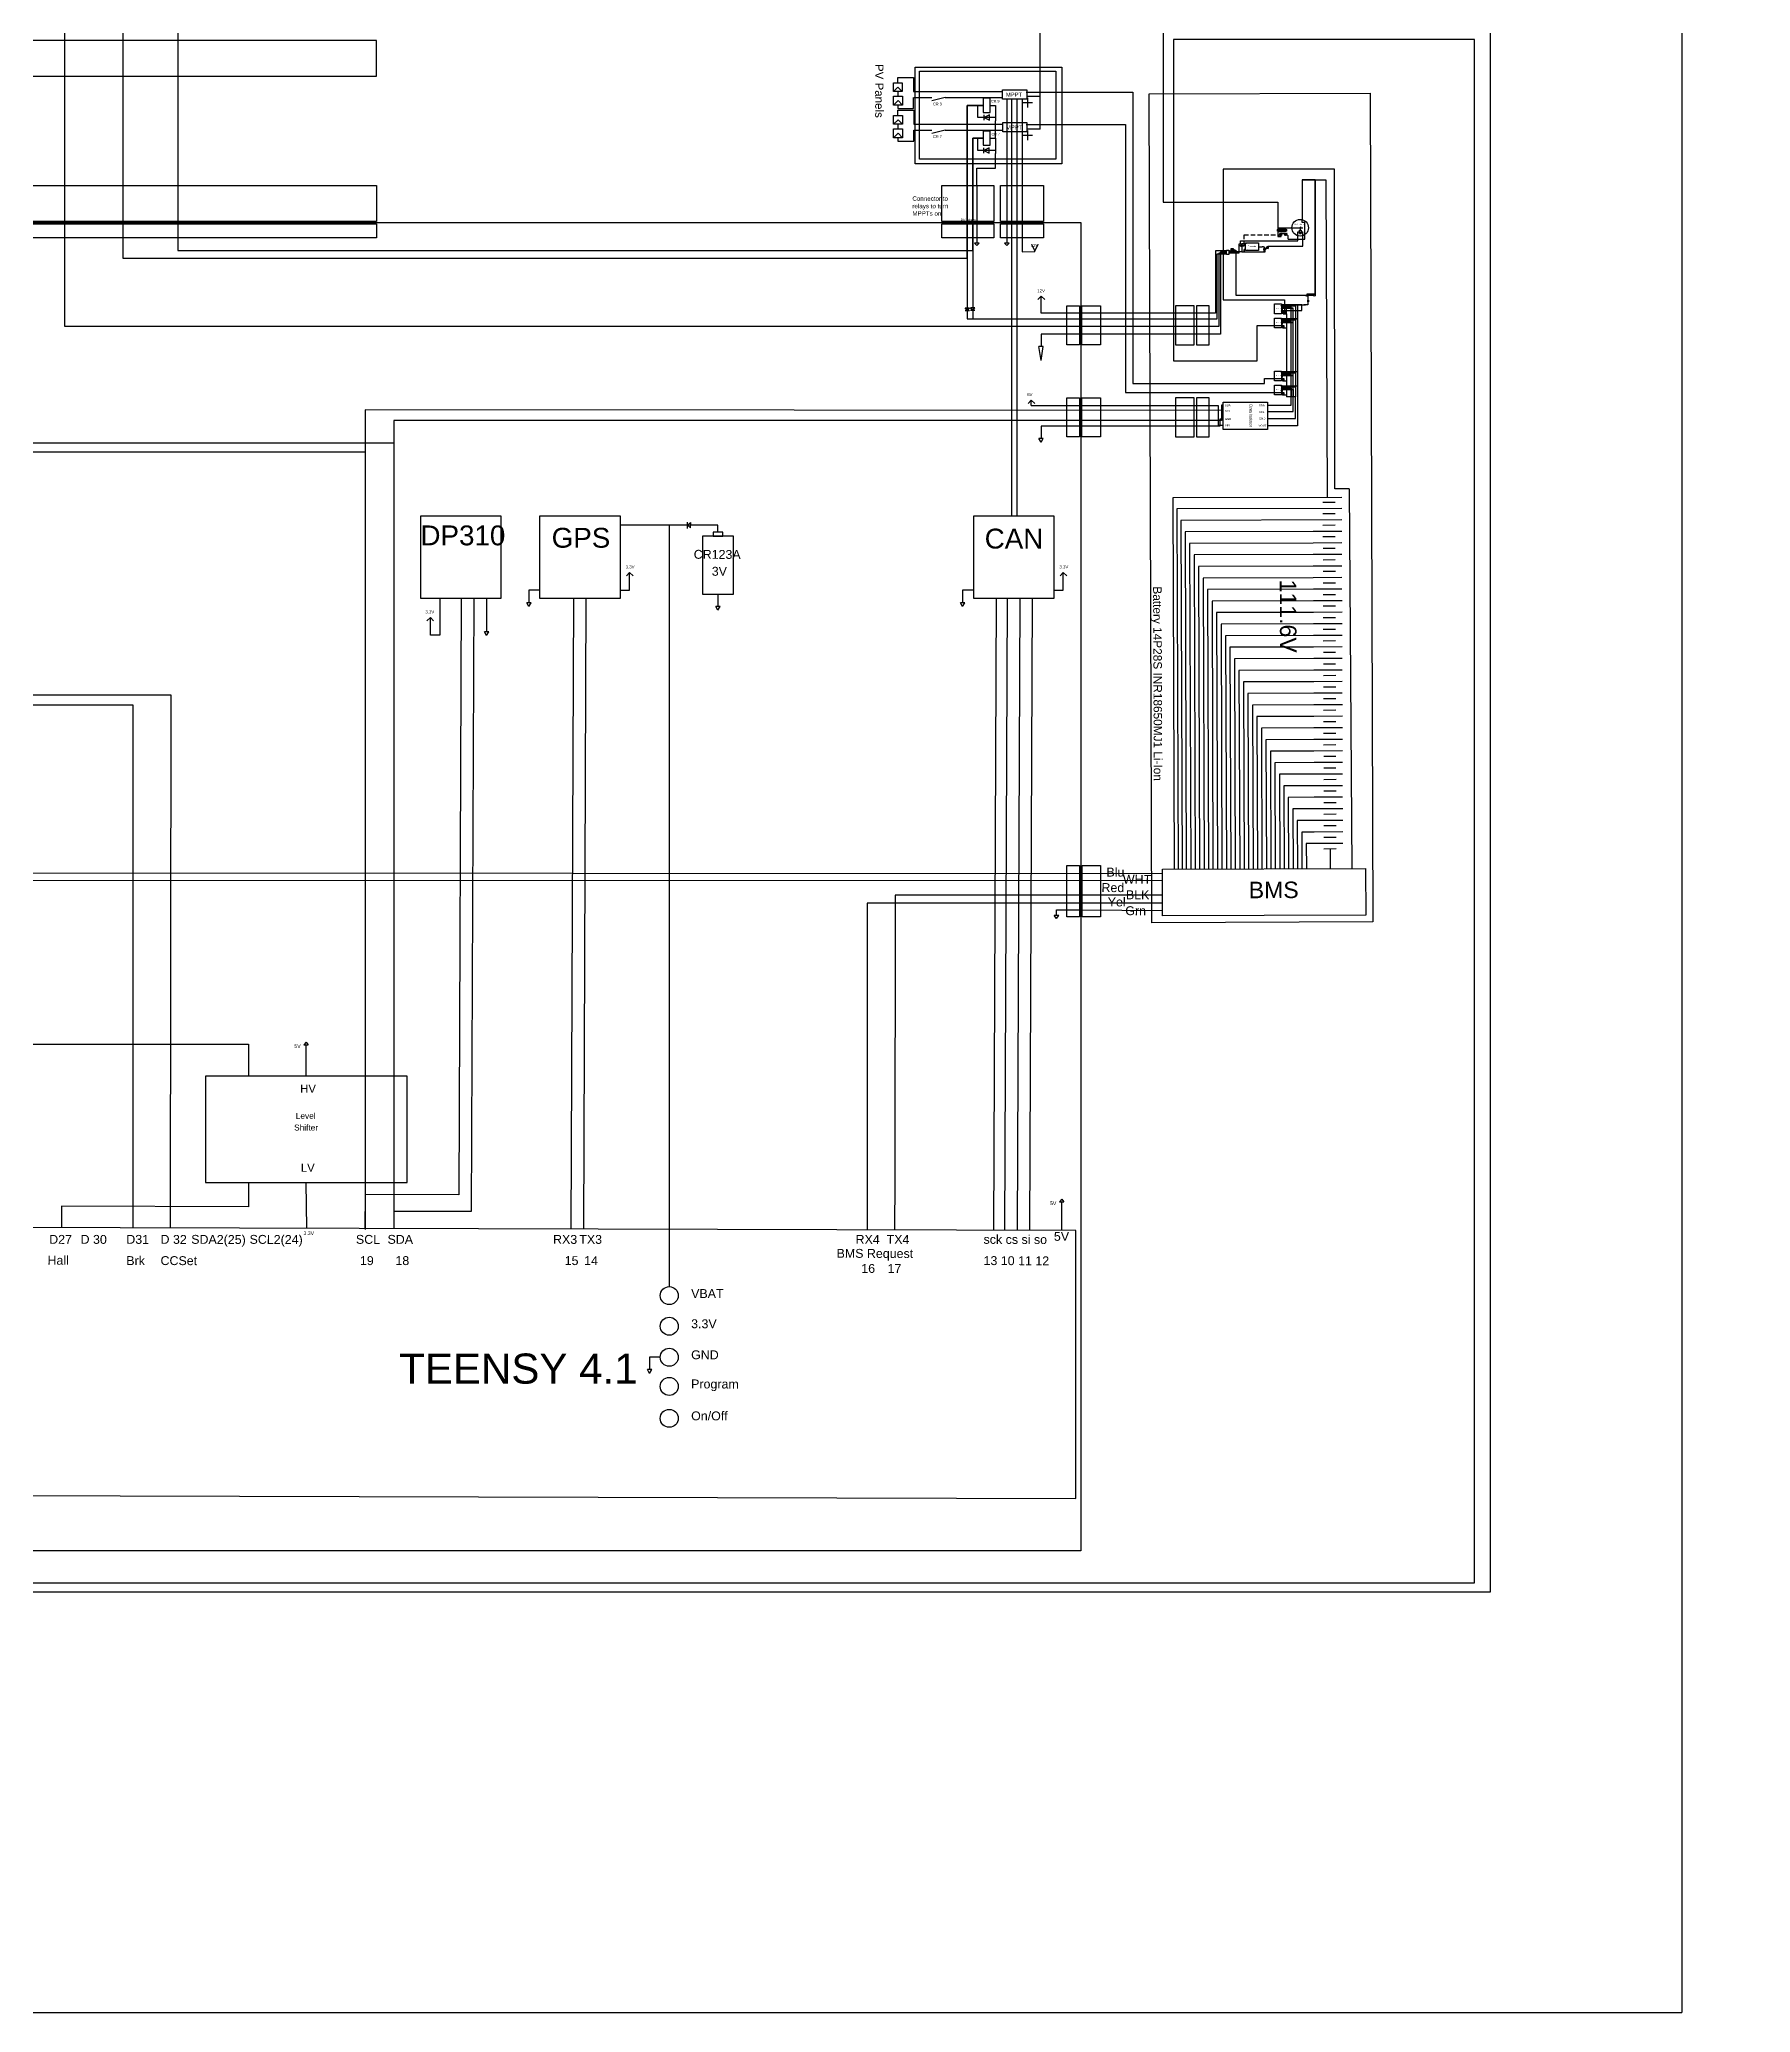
# Model space of a CAD drawing. Header units: inches. Extents: x -6006 to 28106, y 59 to 4778.
# Drawn here: x 2715 to 4639, y 1053 to 3272 of the extents above; entities that cross this region are included whole.
import ezdxf

# ---------------------------------------------------------------- set-up
doc = ezdxf.new("R2010")
doc.units = ezdxf.units.IN
doc.header["$MEASUREMENT"] = 0
doc.linetypes.add('DASHED', pattern=[0.75, 0.5, -0.25])
doc.linetypes.add('DASHED2', pattern=[0.375, 0.25, -0.125])
doc.styles.get("Standard").update_dxf_attribs({"font": 'arial.ttf'})

msp = doc.modelspace()

# ---------------------------------------------------------------- linework, layer by layer
for p, q in [((2808.9, 3864.4), (2808.9, 3025.7)), ((3680.3, 3218.1), (3675.2, 3213.1)), ((3680.1, 3223.1), (3680.1, 3228.9)), ((3680.2, 3229.1), (3697.9, 3229.1)), ((3685.1, 3213.1), (3680.3, 3218.1)), ((3697.9, 3228.9), (3697.9, 3213.3)), ((3680.4, 3203), (3675.3, 3197.9)), ((3680.1, 3213.1), (3680.2, 3207.9)), ((3680.2, 3197.9), (3680.2, 3194.1)), ((3685.2, 3197.9), (3680.4, 3203)), ((3697.9, 3213.3), (3798.1, 3213.3)), ((3697.9, 3194.1), (3697.9, 3206.6)), ((3698.1, 3206.6), (3718.3, 3206.6)), ((3733.3, 3206.6), (3718.3, 3202.6)), ((3733.3, 3206.6), (3798.1, 3206.6)), ((3770.1, 3183.8), (3770.1, 3197.5)), ((3776.1, 3205.5), (3776.1, 3189.5)), ((3784.1, 3205.5), (3776.1, 3205.5)), ((3784.1, 3189.5), (3784.1, 3205.5)), ((3807.9, 3204.5), (3807.9, 2735.5)), ((3813.9, 3204.5), (3813.9, 2735.5)), ((3680.4, 3181.3), (3675.2, 3176.3)), ((3680.2, 3194.1), (3697.9, 3194.1)), ((3680.2, 3186.3), (3680.2, 3192.1)), ((3680.2, 3176.3), (3680.3, 3171.1)), ((3680.3, 3192.3), (3697.9, 3192.3)), ((3685.2, 3176.3), (3680.4, 3181.3)), ((3698, 3192.1), (3698, 3176.5)), ((3698, 3176.5), (3798.1, 3176.5)), ((3790.1, 3183.8), (3770.1, 3183.8)), ((3776.1, 3189.5), (3784.1, 3189.5)), ((3783.1, 3186.8), (3777.1, 3183.8)), ((3777.1, 3180.8), (3777.1, 3186.8)), ((3777.1, 3183.8), (3783.1, 3180.8)), ((3783.1, 3180.8), (3783.1, 3186.8)), ((3825.1, 3176.2), (3847.2, 3176.2)), ((3680.4, 3166.2), (3675.3, 3161.1)), ((3680.3, 3161.1), (3680.3, 3157.3)), ((3680.3, 3157.3), (3698, 3157.3)), ((3685.2, 3161.1), (3680.4, 3166.2)), ((3698, 3157.3), (3698, 3169.8)), ((3698.2, 3169.8), (3718.4, 3169.8)), ((3733.4, 3169.8), (3718.4, 3165.8)), ((3733.4, 3169.8), (3798.1, 3169.8)), ((3764.3, 3160.7), (3770, 3160.7)), ((3764.3, 3061.2), (3764.3, 3160.7)), ((3770, 3160.7), (3776, 3160.7)), ((3770, 3147), (3770, 3160.7)), ((3776, 3168.7), (3776, 3152.7)), ((3784, 3168.7), (3776, 3168.7)), ((3776, 3152.7), (3784, 3152.7)), ((3784, 3152.7), (3784, 3168.7)), ((3790, 3147), (3770, 3147)), ((3783, 3150), (3777, 3147)), ((3777, 3144), (3777, 3150)), ((3777, 3147), (3783, 3144)), ((3783, 3144), (3783, 3150)), ((4110.1, 3051.4), (4111, 3051.4)), ((4118.2, 3051.4), (4119.2, 3051.4)), ((4133.5, 3060), (4135.4, 3060)), ((2808.9, 3025.7), (3758.1, 3025.7)), ((4085.7, 3038.6), (4089.8, 3038.6)), ((4111.5, 2973.7), (4112.8, 2973.7)), ((4140.4, 2983.5), (4141.3, 2983.5)), ((4148.6, 2983.5), (4149.5, 2983.5)), ((3758.1, 2957.4), (4014.5, 2957.4)), ((3764.3, 2957.4), (4014.5, 2957.4)), ((4111.5, 2972.3), (4112.8, 2972.3)), ((4111.5, 2970.9), (4112.8, 2970.9)), ((4111.5, 2969.5), (4112.8, 2969.5)), ((4111.5, 2968.1), (4112.9, 2968.1)), ((4111.5, 2966.7), (4112.8, 2966.7)), ((4111.5, 2965.3), (4113.3, 2965.3)), ((4111.5, 2963.9), (4112.8, 2963.9)), ((4111.5, 2957.7), (4112.8, 2957.7)), ((4111.5, 2956.3), (4112.8, 2956.3)), ((4111.5, 2954.9), (4112.8, 2954.9)), ((4111.5, 2953.5), (4112.8, 2953.5)), ((4111.5, 2952.1), (4112.9, 2952.1)), ((4111.5, 2950.8), (4112.8, 2950.8)), ((4111.5, 2949.3), (4112.8, 2949.3)), ((4111.5, 2948), (4112.8, 2948)), ((4111.5, 2898.1), (4112.8, 2898.1)), ((4111.5, 2896.7), (4112.8, 2896.7)), ((4111.5, 2895.4), (4112.8, 2895.4)), ((4111.5, 2893.9), (4112.8, 2893.9)), ((4111.5, 2892.5), (4112.9, 2892.5)), ((4111.5, 2891.2), (4112.8, 2891.2)), ((4111.5, 2889.7), (4112.8, 2889.7)), ((4111.5, 2888.4), (4112.8, 2888.4)), ((4111.5, 2882.3), (4112.8, 2882.3)), ((4111.5, 2880.9), (4112.8, 2880.9)), ((4111.5, 2879.5), (4112.8, 2879.5)), ((4111.5, 2878.1), (4112.8, 2878.1)), ((4111.5, 2876.7), (4112.9, 2876.7)), ((4111.5, 2875.3), (4112.8, 2875.3)), ((4111.5, 2873.9), (4112.8, 2873.9)), ((4111.5, 2872.6), (4112.8, 2872.6)), ((4095.9, 2860.3), (4095.9, 2860.3)), ((4095.9, 2853.2), (4095.9, 2853.2)), ((4095.9, 2845.3), (4095.9, 2845.3)), ((4095.9, 2837), (4095.9, 2837)), ((4187.6, 2766.5), (4190.6, 2339.5)), ((3443.6, 2721.8), (3443.6, 2729)), ((3443.6, 2725.4), (3447.1, 2728.4)), ((3443.6, 2725.4), (3447.1, 2722.3)), ((3447.1, 2728.4), (3447.1, 2725.4)), ((3447.1, 2722.3), (3447.1, 2725.4)), ((3790.8, 2643.2), (3787.8, 1932.5)), ((3803.2, 2643.2), (3800.2, 1932.5)), ((3817.2, 2643.2), (3814.3, 1932.5)), ((3831.2, 2643.2), (3828.3, 1932.5)), ((3645.7, 1975.3), (3645.5, 1932.8)), ((3676.6, 1989.1), (3676.4, 1932.8))]:
    msp.add_line(p, q)
at = {"color": 3}
for p, q in [((3784.1, 3197.5), (3790.1, 3197.5)), ((3784, 3160.7), (3790, 3160.7)), ((4117.3, 2963.3), (4117.3, 2973.1)), ((4117.3, 2973.1), (4130, 2973.1)), ((4114, 2950), (4114, 2949.6)), ((4114, 2947.4), (4114, 2947.7)), ((4114, 2947.4), (4117.3, 2947.4)), ((4114, 2887.8), (4117.3, 2887.8)), ((4114, 2872), (4117.3, 2872))]:
    msp.add_line(p, q, dxfattribs=at)
at = {"color": 3, "ltscale": 5}
for p, q in [((3790.1, 3197.5), (3790.1, 3183.8)), ((3790, 3160.7), (3790.1, 3180.1)), ((3790.1, 3183.8), (3790.1, 3180.1)), ((3790, 3160.7), (3790, 3147)), ((3790, 3126.9), (3790, 3143.3)), ((3769.1, 3107.3), (3769.1, 3126.9)), ((3769.1, 3126.9), (3790, 3126.9)), ((3841.2, 2910.8), (3838.8, 2926.4)), ((3843.7, 2926.4), (3838.8, 2926.4)), ((3841.2, 2910.8), (3843.7, 2926.4)), ((3841.2, 2818.7), (3838.8, 2823)), ((3843.7, 2823), (3838.8, 2823)), ((3841.2, 2818.7), (3843.7, 2823)), ((3265.3, 2634.1), (3262.8, 2638.3)), ((3267.8, 2638.3), (3262.8, 2638.3)), ((3265.3, 2634.1), (3262.8, 2638.3)), ((3267.8, 2638.3), (3262.8, 2638.3)), ((3265.3, 2634.1), (3267.8, 2638.3)), ((3265.3, 2634.1), (3267.8, 2638.3)), ((3477.9, 2629.7), (3475.4, 2634)), ((3480.4, 2634), (3475.4, 2634)), ((3477.9, 2629.7), (3475.4, 2634)), ((3480.4, 2634), (3475.4, 2634)), ((3477.9, 2629.7), (3480.4, 2634)), ((3477.9, 2629.7), (3480.4, 2634)), ((3753, 2634.1), (3750.6, 2638.3)), ((3755.5, 2638.3), (3750.6, 2638.3)), ((3753, 2634.1), (3750.6, 2638.3)), ((3755.5, 2638.3), (3750.6, 2638.3)), ((3753, 2634.1), (3755.5, 2638.3)), ((3753, 2634.1), (3755.5, 2638.3)), ((3217.8, 2601.3), (3215.3, 2605.6)), ((3220.3, 2605.6), (3215.3, 2605.6)), ((3217.8, 2601.3), (3215.3, 2605.6)), ((3220.3, 2605.6), (3215.3, 2605.6)), ((3217.8, 2601.3), (3220.3, 2605.6)), ((3217.8, 2601.3), (3220.3, 2605.6)), ((3858.5, 2283.1), (3856.1, 2286.5)), ((3861, 2286.4), (3856.1, 2286.5)), ((3858.5, 2283.1), (3861, 2286.4)), ((3401, 1771.6), (3398.5, 1775.8)), ((3403.5, 1775.8), (3398.5, 1775.8)), ((3401, 1771.6), (3398.5, 1775.8)), ((3403.5, 1775.8), (3398.5, 1775.8)), ((3401, 1771.6), (3403.5, 1775.8)), ((3401, 1771.6), (3403.5, 1775.8))]:
    msp.add_line(p, q, dxfattribs=at)
at = {"ltscale": 5}
for p, q in [((3831.6, 3200.6), (3820.8, 3200.6)), ((3824.6, 3212.5), (3825, 3212.5)), ((3824.6, 3212.5), (3847.2, 3212.5)), ((3826.2, 3195.2), (3826.2, 3206)), ((3824.6, 3176.2), (3825.1, 3176.2)), ((3831.6, 3163.8), (3820.8, 3163.8)), ((3826.2, 3158.4), (3826.2, 3169.2)), ((3790, 3147), (3790, 3143.3)), ((3764.3, 2966.7), (3761.8, 2970)), ((3766.8, 2970), (3761.8, 2970)), ((3764.3, 2966.7), (3766.8, 2970)), ((4179.3, 2756.7), (3989.5, 2756.2)), ((3989.5, 2756.2), (3990.8, 2338.8)), ((4187.6, 2766.5), (4171.5, 2766.4)), ((4179.3, 2744.2), (3994, 2743.7)), ((3994, 2743.7), (3995.3, 2338.8)), ((4179.3, 2731.4), (3998.5, 2730.9)), ((3998.5, 2730.9), (3999.8, 2338.8)), ((4171.8, 2750.9), (4158, 2750.9)), ((4171.9, 2738.2), (4158, 2738.1)), ((4147.2, 2718.4), (4003.2, 2717.9)), ((4003.2, 2717.9), (4004.5, 2338.8)), ((4179.3, 2718.5), (4147.2, 2718.4)), ((4171.9, 2725.3), (4158.1, 2725.2)), ((4171.9, 2712.3), (4158.1, 2712.2)), ((4147.2, 2705.4), (4008.2, 2705)), ((4008.2, 2705), (4009.5, 2338.9)), ((4147.3, 2692.4), (4013.3, 2692)), ((4013.3, 2692), (4014.5, 2338.9)), ((4179.3, 2705.5), (4147.2, 2705.4)), ((4179.4, 2692.5), (4147.3, 2692.4)), ((4172, 2699.3), (4158.2, 2699.2)), ((4172, 2686.3), (4158.2, 2686.2)), ((4147.3, 2679.4), (4018.3, 2679)), ((4018.3, 2679), (4019.5, 2338.9)), ((4147.3, 2666.4), (4023.3, 2666)), ((4023.3, 2666), (4024.5, 2338.9)), ((4179.4, 2679.5), (4147.3, 2679.4)), ((4179.5, 2666.5), (4147.3, 2666.4)), ((4172.1, 2673.3), (4158.3, 2673.2)), ((4147.4, 2653.4), (4028.4, 2653)), ((4028.4, 2653), (4029.5, 2338.9)), ((4179.5, 2653.5), (4147.4, 2653.4)), ((4179.6, 2640.5), (4147.4, 2640.4)), ((4172.1, 2660.3), (4158.3, 2660.2)), ((4172.2, 2647.3), (4158.3, 2647.2)), ((4147.4, 2640.4), (4033.4, 2640)), ((4033.4, 2640), (4034.5, 2338.9)), ((4147.5, 2627.4), (4038.5, 2627.1)), ((4038.5, 2627.1), (4039.5, 2339)), ((4179.6, 2627.5), (4147.5, 2627.4)), ((4172.2, 2634.3), (4158.4, 2634.2)), ((4172.2, 2621.3), (4158.4, 2621.2)), ((4147.5, 2614.4), (4043.5, 2614.1)), ((4043.5, 2614.1), (4044.5, 2339)), ((4147.6, 2601.4), (4048.6, 2601.1)), ((4048.6, 2601.1), (4049.5, 2339)), ((4179.7, 2614.5), (4147.5, 2614.4)), ((4179.7, 2601.5), (4147.6, 2601.4)), ((4172.3, 2608.3), (4158.5, 2608.2)), ((4147.6, 2588.4), (4053.6, 2588.1)), ((4053.6, 2588.1), (4054.5, 2339)), ((4147.7, 2575.4), (4058.7, 2575.1)), ((4058.7, 2575.1), (4059.5, 2339)), ((4179.7, 2588.5), (4147.6, 2588.4)), ((4179.8, 2575.5), (4147.7, 2575.4)), ((4172.3, 2595.3), (4158.5, 2595.2)), ((4172.4, 2582.3), (4158.6, 2582.2)), ((4147.7, 2562.4), (4063.7, 2562.1)), ((4063.7, 2562.1), (4064.5, 2339)), ((4179.8, 2562.5), (4147.7, 2562.4)), ((4172.4, 2569.3), (4158.6, 2569.2)), ((4172.5, 2556.3), (4158.7, 2556.2)), ((4147.7, 2549.4), (4068.7, 2549.2)), ((4068.7, 2549.2), (4069.5, 2339.1)), ((4147.8, 2536.4), (4073.8, 2536.2)), ((4073.8, 2536.2), (4074.5, 2339.1)), ((4179.9, 2549.5), (4147.7, 2549.4)), ((4179.9, 2536.5), (4147.8, 2536.4)), ((4172.5, 2543.3), (4158.7, 2543.2)), ((4172.6, 2530.3), (4158.7, 2530.2)), ((4147.8, 2523.4), (4078.8, 2523.2)), ((4078.8, 2523.2), (4079.5, 2339.1)), ((4147.9, 2510.4), (4083.9, 2510.2)), ((4083.9, 2510.2), (4084.5, 2339.1)), ((4180, 2523.5), (4147.8, 2523.4)), ((4180, 2510.5), (4147.9, 2510.4)), ((4172.6, 2517.3), (4158.8, 2517.2)), ((4147.9, 2497.4), (4088.9, 2497.2)), ((4088.9, 2497.2), (4089.5, 2339.1)), ((4180.1, 2497.5), (4147.9, 2497.4)), ((4172.6, 2504.3), (4158.8, 2504.2)), ((4172.7, 2491.3), (4158.9, 2491.2)), ((4148, 2484.4), (4094, 2484.2)), ((4094, 2484.2), (4094.5, 2339.1)), ((4148, 2471.4), (4099, 2471.3)), ((4099, 2471.3), (4099.5, 2339.2)), ((4180.1, 2484.5), (4148, 2484.4)), ((4180.1, 2471.5), (4148, 2471.4)), ((4172.7, 2478.3), (4158.9, 2478.2)), ((4172.8, 2465.3), (4159, 2465.2)), ((4148.1, 2458.4), (4104.1, 2458.3)), ((4104.1, 2458.3), (4104.5, 2339.2)), ((4148.1, 2445.4), (4109.1, 2445.3)), ((4109.1, 2445.3), (4109.5, 2339.2)), ((4180.2, 2458.5), (4148.1, 2458.4)), ((4180.2, 2445.5), (4148.1, 2445.4)), ((4172.8, 2452.3), (4159, 2452.2)), ((4148.1, 2432.4), (4114.1, 2432.3)), ((4114.1, 2432.3), (4114.5, 2339.2)), ((4148.2, 2419.4), (4119.2, 2419.3)), ((4119.2, 2419.3), (4119.5, 2339.2)), ((4180.3, 2432.5), (4148.1, 2432.4)), ((4180.3, 2419.5), (4148.2, 2419.4)), ((4172.9, 2439.3), (4159.1, 2439.2)), ((4172.9, 2426.3), (4159.1, 2426.2)), ((4124.2, 2406.4), (4124.5, 2339.2)), ((4148.2, 2406.4), (4124.2, 2406.4)), ((4180.4, 2406.5), (4148.2, 2406.4)), ((4173, 2413.3), (4159.1, 2413.2)), ((4173, 2400.3), (4159.2, 2400.2)), ((4129.3, 2393.4), (4129.5, 2339.3)), ((4148.3, 2393.4), (4129.3, 2393.4)), ((4134.3, 2380.4), (4134.5, 2339.3)), ((4148.3, 2380.4), (4134.3, 2380.4)), ((4180.4, 2393.5), (4148.3, 2393.4)), ((4180.5, 2380.5), (4148.3, 2380.4)), ((4173, 2387.3), (4159.2, 2387.2)), ((4173.1, 2374.3), (4159.3, 2374.2)), ((4139.4, 2367.4), (4139.5, 2339.3)), ((4148.4, 2367.4), (4139.4, 2367.4)), ((4180.5, 2367.5), (4148.4, 2367.4)), ((4173.1, 2361.3), (4159.3, 2361.2)), ((4166.2, 2361.2), (4166.3, 2339.4))]:
    msp.add_line(p, q, dxfattribs=at)
at = {"color": 1, "ltscale": 5}
for p, q in [((3839.7, 3207.7), (3825, 3207.7)), ((3840.1, 3170.9), (3825.1, 3170.9)), ((3014.8, 2144.2), (3012.3, 2140.9)), ((3012.3, 2140.9), (3017.3, 2140.9)), ((3014.8, 2144.2), (3017.3, 2140.9)), ((3864.4, 1967.6), (3861.9, 1964.3)), ((3861.9, 1964.3), (3866.9, 1964.3)), ((3864.4, 1967.6), (3866.9, 1964.3))]:
    msp.add_line(p, q, dxfattribs=at)
at = {"color": 7}
for p, q in [((3764.3, 3038.9), (3764.3, 3061.2)), ((3764.3, 3038.9), (3764.3, 2977.1)), ((3764.3, 2977.1), (3764.3, 2957.4)), ((3766.8, 2966.7), (3761.8, 2966.7))]:
    msp.add_line(p, q, dxfattribs=at)
at = {"color": 7, "true_color": 0xffffff}
msp.add_line((4070.9, 3041.7), (4066.9, 3041.7), dxfattribs=at)
at = {"color": 1}
for p, q in [((4119.2, 3047), (4119.2, 3051.4)), ((4119.2, 3047), (4137.9, 3047)), ((4112.8, 2898.1), (4129.5, 2898.1)), ((3830, 2860.2), (3830, 2866.1)), ((4112.8, 2882.3), (4129.5, 2882.3)), ((3014.9, 2105.8), (3014.8, 2140.9)), ((3015.7, 1934.8), (3014.9, 1986.4)), ((3864.5, 1932.7), (3864.4, 1964.3))]:
    msp.add_line(p, q, dxfattribs=at)
for points in [[(4638.9, 4013), (4638.9, 4038.6), (4561.8, 4037.3), (4561.8, 1052.8)], [(434.3, 1827.7), (434.3, 1525.8), (4346.7, 1525.8), (4346.7, 3295.9), (3978.4, 3295.9), (3978.4, 3088.8), (4107.3, 3088.8), (4107.3, 3060), (4129.8, 3060)], [(3840.1, 3170.9), (3840.1, 3295.9), (3978.4, 3295.9)], [(3820.1, 3204.5), (3820.1, 3033), (3834, 3033.1), (3834, 3033.7)], [(4134.6, 3113.9), (4149.5, 3113.9), (4149.5, 2983.5), (4149.5, 3113.9), (4134.6, 3113.9), (4134.6, 3069.1)], [(4149.5, 2983.5), (4149.5, 3113.9), (4161.5, 3114)], [(4137.9, 3047), (4137.9, 3065.9), (4134.6, 3065.9), (4134.6, 3069.1)], [(3830.5, 3041.3), (3834, 3033.7), (3838, 3041.3)], [(4049.7, 3034.1), (4037.3, 3034.1), (4037.3, 2963.7), (3841.2, 2963.7), (3841.2, 2982.9)], [(3837.7, 2979.1), (3841.2, 2982.9), (3845.3, 2979.1)], [(4112.8, 2973.7), (4129.5, 2973.7), (4129.5, 2957.7), (4112.8, 2957.7), (4129.5, 2957.7), (4129.5, 2943.2), (4129.5, 2928.7), (4129.5, 2869.8), (4129.5, 2837), (4095.9, 2837)], [(3826.5, 2862.4), (3830, 2866.1), (3834, 2862.4)], [(3830, 2860.2), (4040.5, 2860.2), (4040.5, 2838), (4046, 2838)], [(3368.2, 2652.4), (3378.5, 2652.5), (3378.5, 2672.2)], [(3368.2, 2652.4), (3378.5, 2652.5), (3378.5, 2672.2)], [(3375, 2668.5), (3378.5, 2672.2), (3382.5, 2668.5)], [(3375, 2668.5), (3378.5, 2672.2), (3382.5, 2668.5)], [(3855.9, 2652.4), (3866.2, 2652.5), (3866.2, 2672.2)], [(3855.9, 2652.4), (3866.2, 2652.5), (3866.2, 2672.2)], [(3862.7, 2668.5), (3866.2, 2672.2), (3870.2, 2668.5)], [(3862.7, 2668.5), (3866.2, 2672.2), (3870.2, 2668.5)], [(3165, 2643.2), (3165, 2601.9), (3154.7, 2601.9), (3154.7, 2621.7)], [(3158.2, 2617.9), (3154.7, 2621.7), (3150.7, 2617.9)], [(3158.2, 2617.9), (3154.7, 2621.7), (3150.7, 2617.9)], [(3165, 2601.9), (3154.7, 2601.9), (3154.7, 2621.7)]]:
    msp.add_lwpolyline(points, dxfattribs=at)
for points in [[(3977.7, 2325.6), (2634.9, 2325.9), (2634.8, 3889.2)], [(2743.1, 3865.4), (2743.1, 2949.2), (4041.3, 2949.2), (4041.3, 3031.6), (4049.7, 3031.6)], [(2808.9, 3864.4), (2808.8, 3025.7), (3758.2, 3025.7), (3758.2, 3197.5), (3776.1, 3197.5), (3758.2, 3197.5), (3758.1, 2957.4), (4039.2, 2957.4), (4039.2, 3030.5), (4049.7, 3030.5)], [(2870.6, 3864.4), (2870.6, 3034.4), (3764.3, 3034.4)], [(2870.6, 3864.4), (2870.6, 3034.4), (3764.3, 3034.4), (3764.3, 3160.7), (3776, 3160.7), (3764.3, 3160.7), (3764.3, 2957.4), (4039.2, 2957.4), (4039.2, 3030.5), (4049.7, 3030.5)], [(3776.1, 3197.5), (3758.2, 3197.5), (3758.2, 2957.4), (4014.5, 2957.4)], [(4052.4, 3031.6), (4063.8, 3031.6), (4063.8, 3041.7), (4066.9, 3041.7)], [(4065.4, 3041.7), (4065.4, 3045.2), (4129.8, 3045.2), (4129.8, 3055.3)], [(4066.9, 3041.7), (4066.9, 3040.4), (4068.2, 3040.4), (4068.2, 3039.1), (4065.6, 3039.1), (4065.6, 3040.4), (4066.9, 3040.4), (4065.6, 3040.4), (4065.6, 3039.1), (4066.9, 3039.1), (4066.9, 3037.8)], [(4107.3, 3060), (4107.3, 3057.9), (4107.3, 3058.3), (4108.3, 3058.3), (4108.3, 3057.9)], [(4107.3, 3056), (4107.3, 3055.6), (4108.3, 3055.6), (4108.3, 3056)], [(4107.3, 3055.6), (4107.3, 3050.2), (4111, 3050.2), (4111, 3051.4)], [(4108.1, 3051.4), (4108.9, 3051.4), (4109.6, 3052.5), (4109.6, 3053.6), (4117.7, 3053.6), (4117.7, 3052.5), (4117, 3051.4), (4116.2, 3051.4)], [(4108.3, 3058.3), (4108.3, 3057.9), (4108.3, 3058.3), (4109.2, 3058.3), (4109.2, 3057.9)], [(4108.3, 3056), (4108.3, 3055.6), (4109.2, 3055.6), (4109.2, 3056)], [(4109.2, 3058.3), (4109.2, 3057.9), (4109.2, 3058.3), (4110.2, 3058.3), (4110.2, 3057.9)], [(4109.2, 3056), (4109.2, 3055.6), (4110.2, 3055.6), (4110.2, 3056)], [(4110.2, 3058.3), (4110.2, 3057.9), (4110.2, 3058.3), (4111.1, 3058.3), (4111.1, 3057.9)], [(4110.2, 3056), (4110.2, 3055.6), (4111.1, 3055.6), (4111.1, 3056)], [(4111.1, 3058.3), (4111.1, 3057.9), (4111.1, 3058.3), (4112.1, 3058.3), (4112.1, 3057.9)], [(4111.1, 3056), (4111.1, 3055.6), (4112.1, 3055.6), (4112.1, 3056)], [(4112.1, 3058.3), (4112.1, 3057.9), (4112.1, 3058.3), (4113, 3058.3), (4113, 3057.9)], [(4112.1, 3056), (4112.1, 3055.6), (4113, 3055.6), (4113, 3056)], [(4113, 3058.3), (4113, 3057.9), (4113, 3058.3), (4114, 3058.3), (4114, 3057.9)], [(4113, 3056), (4113, 3055.6), (4114, 3055.6), (4114, 3056)], [(4114, 3058.3), (4114, 3057.9), (4114, 3058.3), (4115, 3058.3), (4115, 3057.9)], [(4114, 3056), (4114, 3055.6), (4115, 3055.6), (4115, 3056)], [(4115, 3058.3), (4115, 3057.9), (4115, 3058.3), (4115.9, 3058.3), (4115.9, 3057.9)], [(4115, 3056), (4115, 3055.6), (4115.9, 3055.6), (4115.9, 3056)], [(4115.9, 3058.3), (4115.9, 3057.9), (4115.9, 3058.3), (4116.9, 3058.3), (4116.9, 3057.9)], [(4115.9, 3056), (4115.9, 3055.6), (4116.9, 3055.6), (4116.9, 3056)], [(4129.8, 3060), (4131.7, 3060), (4133.6, 3061)], [(4129.8, 3055.3), (4131.7, 3055.3), (4131.7, 3057.2), (4133.5, 3057.2), (4133.5, 3053.4), (4131.7, 3053.4), (4131.7, 3055.3), (4131.7, 3053.4), (4133.5, 3053.4), (4133.5, 3055.3), (4135.4, 3055.3)], [(4052.4, 3034.1), (4054.8, 3034.1), (4054.8, 3036.7), (4057.1, 3036.7)], [(4057.1, 3036.7), (4057.1, 3035.4), (4058.4, 3035.4), (4058.4, 3034.1), (4055.8, 3034.1), (4055.8, 3035.4), (4057.1, 3035.4), (4055.8, 3035.4), (4055.8, 3034.1), (4057.1, 3034.1), (4057.1, 3032.8)], [(4091.4, 3038.6), (4091.9, 3038.6), (4091.9, 3036.6)], [(4093.3, 3036.6), (4093.3, 3037), (4091.9, 3037)], [(4093.3, 3037), (4094.4, 3037)], [(4094.4, 3037), (4095.2, 3037), (4095.2, 3038.6)], [(4096, 3039.3), (4096, 3038.5), (4095.4, 3038.5), (4095.4, 3038.8), (4095.4, 3038.5), (4095.4, 3038.3), (4095.4, 3038.5), (4096, 3038.5), (4096.4, 3038.5), (4096.4, 3037.9), (4096.2, 3037.9), (4096.1, 3037.8), (4096.2, 3037.9), (4096.4, 3037.9), (4096.5, 3037.9), (4096.6, 3038), (4096.5, 3037.9), (4096.4, 3037.9), (4096.2, 3037.7), (4096.5, 3037.7), (4096.4, 3037.9), (4096.5, 3037.7), (4096.4, 3037.7), (4096.4, 3037), (4096, 3037), (4096, 3037.8), (4095.8, 3037.8), (4095.8, 3038), (4095.5, 3037.8), (4095.8, 3037.5), (4095.8, 3037.8), (4095.8, 3037.5), (4095.5, 3037.8), (4095.5, 3037.8), (4095.5, 3038), (4095.5, 3037.8), (4095.5, 3037.5), (4095.5, 3037.8), (4095.8, 3037.5), (4095.8, 3037.8), (4096, 3037.8), (4096, 3037), (4095.4, 3037), (4095.4, 3037.2), (4095.4, 3036.8), (4095.4, 3037), (4095.4, 3037), (4096, 3037), (4096, 3036.2)], [(4141.3, 2976.5), (4141.3, 2973.1), (4138.4, 2973.1)], [(4138.8, 2983.5), (4139.7, 2983.5), (4140.4, 2984.7), (4140.4, 2985.7), (4148.5, 2985.7), (4148.5, 2984.7), (4147.8, 2983.5), (4147, 2983.5)], [(4141.3, 2983.5), (4141.3, 2978.4)], [(3755.7, 2970), (3760.6, 2970), (3758.2, 2966.7), (3755.7, 2970)], [(3755.7, 2966.7), (3760.7, 2966.7)], [(4122.4, 2940.4), (4122.4, 2954.9), (4111.5, 2954.9), (4122.4, 2954.9), (4122.4, 2970.9), (4111.5, 2970.9)], [(4112.8, 2966.7), (4134.5, 2966.7), (4134.5, 2973.1), (4131.9, 2973.1), (4134.5, 2973.1), (4136.5, 2973.1)], [(4124.8, 2939), (4124.8, 2953.5), (4112.8, 2953.5), (4124.8, 2953.5), (4124.8, 2969.5), (4112.8, 2969.5), (4124.8, 2969.5)], [(4112.8, 2963.9), (4112.8, 2966), (4115, 2966)], [(4113.3, 2965.3), (4113.3, 2963.3), (4115, 2963.3)], [(4112.8, 2949.3), (4112.8, 2950)], [(4112.8, 2948), (4112.8, 2947.4), (4114, 2947.4)], [(4122.4, 2926), (4122.4, 2940.4)], [(4124.8, 2924.5), (4124.8, 2939)], [(4111.5, 2879.5), (4122.4, 2879.5), (4122.4, 2869.8), (4122.4, 2879.5), (4122.4, 2895.4), (4111.5, 2895.4), (4122.4, 2895.4), (4122.4, 2910.5)], [(4112.8, 2878.1), (4124.8, 2878.1), (4124.8, 2869.8), (4124.8, 2878.1), (4124.8, 2893.9), (4112.8, 2893.9), (4124.8, 2893.9), (4124.8, 2909.1)], [(4122.4, 2910.5), (4122.4, 2926)], [(4124.8, 2909.1), (4124.8, 2924.5)], [(4112.8, 2889.7), (4112.8, 2890.4)], [(4112.8, 2888.4), (4112.8, 2887.8), (4114, 2887.8), (4114, 2888.1)], [(4114, 2890.4), (4114, 2890)], [(4095.9, 2860.3), (4122.4, 2860.3), (4122.4, 2869.8)], [(4095.9, 2853.2), (4124.8, 2853.2), (4124.8, 2869.8)], [(4112.8, 2873.9), (4112.8, 2874.6)], [(4112.8, 2872.6), (4112.8, 2872), (4114, 2872), (4114, 2872.3)], [(4114, 2874.6), (4114, 2874.2)], [(4046, 2854.3), (3081.1, 2855.1), (3081.1, 1933.2)], [(4046, 2860.5), (4044, 2860.5), (4044, 2843.3), (3113.5, 2843.3), (3113.5, 1934.5)], [(4046, 2860.5), (4046, 2861.9)], [(1868.2, 2818.2), (3113.5, 2818.2)], [(1886, 2808), (3081.1, 2808)], [(2820.4, 1935.3), (2820.4, 2523.2), (1262.4, 2523.2), (1262.4, 2708.6), (1249.5, 2708.6)], [(1279.2, 2708.6), (1289.8, 2708.6), (1289.8, 2534.6), (2862.6, 2534.6), (2862, 1935.5)], [(3477.9, 2717.6), (3477.9, 2725.4), (3368.2, 2725.4)], [(3423.1, 2725.4), (3423.1, 1869)], [(3189.3, 2643.2), (3186.5, 1972.3), (3081.1, 1972.6), (3081, 1934.7)], [(3203.4, 2643.2), (3200.4, 1953.5), (3113.5, 1953.7), (3113.4, 1934.6)], [(3315.5, 2643.2), (3312.5, 1933.9)], [(3329.5, 2643.2), (3326.7, 1933.9)], [(3977.8, 2309.4), (3677.1, 2309.4), (3676.6, 1989)], [(3977.8, 2300.2), (3645.7, 2300.2), (3645.7, 1975.3)], [(849.8, 1996.4), (2323.2, 1996.4), (2323.2, 2141.7), (2949.9, 2141.7), (2949.9, 2105.8)], [(2949.9, 1986.4), (2949.9, 1959), (2739.7, 1959.6), (2739.6, 1935.5)]]:
    msp.add_lwpolyline(points)
at = {"ltscale": 5}
msp.add_lwpolyline([(2652.1, 3889.2), (2652.1, 2334.3), (3977.7, 2333.9)], dxfattribs=at)
at = {"color": 3}
for points in [[(448.1, 1821.1), (448.1, 1535.9), (4328.7, 1535.9), (4328.7, 3271.6), (3990.1, 3271.6), (3990.1, 2910.3), (4084, 2910.3), (4084, 2950), (4114, 2950)], [(3802.7, 3204.5), (3802.7, 3042.5), (3802.7, 3042.5), (3800.2, 3042.5), (3802.7, 3039.9), (3805.3, 3042.5), (3802.7, 3042.5)], [(3847.2, 3212.5), (3944.5, 3212.5), (3944.5, 2884.8), (4092.3, 2884.8), (4092.3, 2890.5), (4114, 2890.4)], [(3847.2, 3176.2), (3936, 3176.2), (3936, 2874.6), (4114, 2874.6)], [(3769.1, 3107.3), (3769.1, 3042.7), (3766.5, 3042.7), (3769.1, 3040.1), (3771.7, 3042.7), (3769.1, 3042.7)], [(4096, 3039.3), (4135.4, 3039.3), (4135.4, 3055.3)], [(4049.7, 3032.9), (4043.1, 3032.9), (4043.1, 2940.3), (3841.2, 2940.3), (3841.2, 2926.5)], [(4066.9, 3032.8), (4052.4, 3032.8)], [(4066.9, 3037.8), (4066.9, 3032.8), (4069.5, 3032.8), (4069.5, 3035.4), (4070.9, 3035.4), (4069.5, 3035.4), (4069.5, 3032.8), (4091.9, 3032.8), (4091.9, 3035), (4091.9, 3032.8), (4093.3, 3032.8), (4093.3, 3035)], [(4112.8, 2972.3), (4127.2, 2972.3), (4127.2, 2956.3), (4112.8, 2956.3), (4127.2, 2956.3), (4127.2, 2941.8)], [(4127.2, 2941.8), (4127.2, 2927.4)], [(4127.2, 2911.9), (4127.2, 2896.7), (4112.8, 2896.7), (4127.2, 2896.7), (4127.2, 2880.9), (4112.8, 2880.9), (4127.2, 2880.9), (4127.2, 2869.8), (4117.3, 2869.8)], [(4127.2, 2927.4), (4127.2, 2911.9)], [(4095.9, 2845.3), (4127.2, 2845.3), (4127.2, 2869.8)], [(4046, 2844.5), (4046, 2844.5), (4042.1, 2844.5), (4042.1, 2836.8), (3841.2, 2836.8), (3841.2, 2823)], [(3217.8, 2643.2), (3217.8, 2619.5), (3217.8, 2619.5), (3217.8, 2605.6)], [(3277.4, 2652.2), (3265.3, 2652.2), (3265.3, 2638.4)], [(3277.4, 2652.2), (3265.3, 2652.2), (3265.3, 2638.4)], [(3477.9, 2647.9), (3477.9, 2647.9), (3477.9, 2634)], [(3477.9, 2647.9), (3477.9, 2634)], [(3765.1, 2652.2), (3753, 2652.2), (3753, 2638.4)], [(3765.1, 2652.2), (3753, 2652.2), (3753, 2638.4)], [(3217.8, 2619.5), (3217.8, 2619.5), (3217.8, 2605.6)], [(3413, 1789.7), (3401, 1789.7), (3401, 1775.8)], [(3413, 1789.7), (3401, 1789.7), (3401, 1775.8)]]:
    msp.add_lwpolyline(points, dxfattribs=at)
at = {"color": 6}
for points in [[(2111.7, 3230.4), (3094.1, 3230.4), (3094.1, 3270.7), (2111.7, 3270.7)], [(2111.7, 3107.3), (3094.1, 3107.3), (3094.1, 3067), (2111.7, 3067)], [(3729.6, 3107.3), (3787.9, 3107.3), (3787.9, 3067), (3729.6, 3067)], [(3795.7, 3107.3), (3843.9, 3107.3), (3843.9, 3067), (3795.7, 3067)], [(2111.7, 3064.4), (3094.1, 3064.4), (3094.1, 3048.7), (2111.7, 3048.7)], [(3729.6, 3064.4), (3787.9, 3064.4), (3787.9, 3048.7), (3729.6, 3048.7)], [(3795.7, 3064.4), (3843.9, 3064.4), (3843.9, 3048.7), (3795.7, 3048.7)], [(3870, 2972.3), (3884.4, 2972.3), (3884.4, 2928.2), (3870, 2928.2)], [(3887.2, 2972.3), (3907.9, 2972.3), (3907.9, 2928.2), (3887.2, 2928.2)], [(4013.2, 2972.3), (3992.5, 2972.3), (3992.5, 2928.2), (4013.2, 2928.2)], [(4030.3, 2972.3), (4016, 2972.3), (4016, 2928.2), (4030.3, 2928.2)], [(3870, 2868.8), (3884.4, 2868.8), (3884.4, 2824.8), (3870, 2824.8)], [(3887.2, 2868.8), (3907.9, 2868.8), (3907.9, 2824.8), (3887.2, 2824.8)], [(4013.2, 2868.8), (3992.5, 2868.8), (3992.5, 2824.8), (4013.2, 2824.8)], [(4030.3, 2868.8), (4016, 2868.8), (4016, 2824.8), (4030.3, 2824.8)], [(3870.2, 2342.6), (3884.5, 2342.6), (3884.5, 2285.1), (3870.2, 2285.1)], [(3887.3, 2342.6), (3908, 2342.6), (3908, 2285.1), (3887.3, 2285.1)]]:
    msp.add_lwpolyline(points, close=True, dxfattribs=at)
at = {"color": 5}
for points in [[(3864.5, 3132), (3699.6, 3132), (3699.6, 3240.5), (3864.5, 3240.5)], [(3857.7, 3137), (3704.6, 3137), (3704.6, 3236), (3857.7, 3236)], [(747.7, 3065.9), (3885.9, 3065.9), (3885.9, 1571.9), (747.7, 1571.9)]]:
    msp.add_lwpolyline(points, close=True, dxfattribs=at)
for points in [[(3685.1, 3213.1), (3675.2, 3213.1), (3675.2, 3223.1), (3685.1, 3223.1)], [(3685.2, 3197.9), (3675.3, 3197.9), (3675.3, 3207.9), (3685.2, 3207.9)], [(3798, 3215.1), (3825, 3215.1), (3825, 3204.5), (3798, 3204.5)], [(3685.2, 3176.3), (3675.2, 3176.3), (3675.2, 3186.3), (3685.2, 3186.3)], [(3798.1, 3178.3), (3825.1, 3178.3), (3825.1, 3167.7), (3798.1, 3167.7)], [(3685.2, 3161.1), (3675.3, 3161.1), (3675.3, 3171.1), (3685.2, 3171.1)], [(4070.9, 3042.8), (4085.7, 3042.8), (4085.7, 3034.4), (4070.9, 3034.4)], [(4107, 3057.9), (4107.7, 3057.9), (4107.7, 3056), (4107, 3056)], [(4107.9, 3057.9), (4108.6, 3057.9), (4108.6, 3056), (4107.9, 3056)], [(4108.9, 3057.9), (4109.6, 3057.9), (4109.6, 3056), (4108.9, 3056)], [(4109.8, 3057.9), (4110.5, 3057.9), (4110.5, 3056), (4109.8, 3056)], [(4110.8, 3057.9), (4111.5, 3057.9), (4111.5, 3056), (4110.8, 3056)], [(4111.7, 3057.9), (4112.4, 3057.9), (4112.4, 3056), (4111.7, 3056)], [(4112.7, 3057.9), (4113.4, 3057.9), (4113.4, 3056), (4112.7, 3056)], [(4113.7, 3057.9), (4114.3, 3057.9), (4114.3, 3056), (4113.7, 3056)], [(4114.6, 3057.9), (4115.3, 3057.9), (4115.3, 3056), (4114.6, 3056)], [(4115.6, 3057.9), (4116.3, 3057.9), (4116.3, 3056), (4115.6, 3056)], [(4116.5, 3057.9), (4117.2, 3057.9), (4117.2, 3056), (4116.5, 3056)], [(4049.7, 3034.8), (4052.4, 3034.8), (4052.4, 3029.8), (4049.7, 3029.8)], [(4091.4, 3038.9), (4091.4, 3038.3), (4089.8, 3038.3), (4089.8, 3038.9)], [(4091.6, 3036.6), (4092.2, 3036.6), (4092.2, 3035), (4091.6, 3035)], [(4093.1, 3036.6), (4093.6, 3036.6), (4093.6, 3035), (4093.1, 3035)], [(4103.8, 2974.4), (4111.5, 2974.4), (4111.5, 2963.3), (4103.8, 2963.3)], [(4131.9, 2973.5), (4131.9, 2972.8), (4130, 2972.8), (4130, 2973.5)], [(4138.4, 2973.5), (4138.4, 2972.8), (4136.5, 2972.8), (4136.5, 2973.5)], [(4141.7, 2976.5), (4141, 2976.5), (4141, 2978.4), (4141.7, 2978.4)], [(4103.8, 2958.4), (4111.5, 2958.4), (4111.5, 2947.3), (4103.8, 2947.3)], [(4103.8, 2898.8), (4111.5, 2898.8), (4111.5, 2887.7), (4103.8, 2887.7)], [(4095.9, 2863.7), (4095.9, 2833.1), (4046, 2833.1), (4046, 2863.7)], [(4103.8, 2883), (4111.5, 2883), (4111.5, 2871.9), (4103.8, 2871.9)], [(3143.4, 2643.2), (3234.2, 2643.2), (3234.2, 2735.5), (3143.4, 2735.5)], [(3143.4, 2643.2), (3234.2, 2643.2), (3234.2, 2735.5), (3143.4, 2735.5)], [(3277.4, 2643.2), (3368.2, 2643.2), (3368.2, 2735.5), (3277.4, 2735.5)], [(3277.4, 2643.2), (3368.2, 2643.2), (3368.2, 2735.5), (3277.4, 2735.5)], [(3765.1, 2643.2), (3855.9, 2643.2), (3855.9, 2735.5), (3765.1, 2735.5)], [(3765.1, 2643.2), (3855.9, 2643.2), (3855.9, 2735.5), (3765.1, 2735.5)], [(3460.6, 2647.9), (3495.2, 2647.9), (3495.2, 2713.1), (3460.6, 2713.1)], [(3472.4, 2713.1), (3483.4, 2713.1), (3483.4, 2717.6), (3472.4, 2717.6)], [(2901.5, 1986.4), (3128.3, 1986.4), (3128.3, 2105.8), (2901.5, 2105.8)], [(2402.4, 1635), (3880.1, 1630.9), (3880.1, 1932.3), (2402.4, 1936.4)]]:
    msp.add_lwpolyline(points, close=True)
at = {"color": 5, "ltscale": 5}
for points in [[(4211.2, 3211.3), (4214.3, 2279.2), (3965.9, 2278.3), (3962.8, 3210.4)], [(4206.1, 2339.5), (4206.3, 2287), (3977.9, 2286.2), (3977.7, 2338.7)]]:
    msp.add_lwpolyline(points, close=True, dxfattribs=at)
at = {"color": 3, "ltscale": 5}
for points in [[(4171.5, 2766.4), (4171.1, 3126), (4046.1, 3125.8), (4046.1, 2979), (4115, 2979), (4115, 2965.6)], [(3858.5, 2286.5), (3858.6, 2292.7), (3886.1, 2292.7), (3977.6, 2292.3)]]:
    msp.add_lwpolyline(points, dxfattribs=at)
at = {"color": 1, "ltscale": 5}
msp.add_lwpolyline([(4161.5, 3114), (4162.9, 2756.6)], dxfattribs=at)
at = {"linetype": 'DASHED2', "ltscale": 20}
msp.add_lwpolyline([(4068.2, 3039.7), (4069.6, 3039.7), (4069.6, 3052), (4117.3, 3052)], dxfattribs=at)
at = {"linetype": 'DASHED'}
for points in [[(4132.6, 3060.5), (4132.6, 3057.2)], [(4058.4, 3034.7), (4060, 3034.7), (4060, 2984.1), (4140, 2984.1), (4148.1, 2984.1)]]:
    msp.add_lwpolyline(points, dxfattribs=at)
at = {"color": 7, "true_color": 0xffffff}
for points in [[(4114.6, 2965.6), (4115.3, 2965.6), (4115.3, 2963.6), (4114.6, 2963.6)], [(4113.6, 2949.6), (4114.3, 2949.6), (4114.3, 2947.7), (4113.6, 2947.7)], [(4113.6, 2890), (4114.3, 2890), (4114.3, 2888.1), (4113.6, 2888.1)], [(4113.6, 2874.2), (4114.3, 2874.2), (4114.3, 2872.3), (4113.6, 2872.3)]]:
    msp.add_lwpolyline(points, close=True, dxfattribs=at)
at = {"color": 3, "lineweight": 30}
msp.add_lwpolyline([(4115, 2963.6), (4115, 2963.3), (4117.3, 2963.3), (4117.3, 2869.8)], dxfattribs=at)
at = {"color": 1, "ltscale": 20}
msp.add_lwpolyline([(1873.9, 1052.8), (4561.8, 1052.8)], dxfattribs=at)
for centre, radius in [((4132.5, 3060), 9.34), ((3423.1, 1859), 10.1), ((3423.1, 1824.6), 10.1), ((3423.1, 1789.7), 10.1), ((3423.1, 1756.9), 10.1), ((3423.1, 1721), 10.1)]:
    msp.add_circle(centre, radius)

# ---------------------------------------------------------------- texts
for s, height, rotation, p in [('PV Panels', 9.28, 270, (3654.7, 3244.1)), ('Soft start motor relay', 0.4, 90, (4066.6, 3037.5)), ('470', 0.361, 90, (4107.5, 3056.7)), ('470', 0.361, 90, (4108.5, 3056.7)), ('470', 0.361, 90, (4109.5, 3056.7)), ('470', 0.361, 90, (4110.4, 3056.7)), ('470', 0.361, 90, (4111.4, 3056.7)), ('470', 0.361, 90, (4112.3, 3056.7)), ('470', 0.361, 90, (4113.3, 3056.7)), ('470', 0.361, 90, (4114.2, 3056.7)), ('470', 0.361, 90, (4115.2, 3056.7)), ('470', 0.361, 90, (4116.1, 3056.7)), ('470', 0.361, 90, (4117.1, 3056.7)), ('Power relay', 0.4, 90, (4056.6, 3033.4)), ('1k', 0.301, 90, (4092.1, 3035.6)), ('1k', 0.301, 90, (4093.5, 3035.6)), ('Motor transistor', 0.4, 90, (4097.1, 3035.2)), ('50K', 0.361, 90, (4141.5, 2977.4)), ('0.001', 0.361, 90, (4115.2, 2964.1)), ('0.001', 0.361, 90, (4114.2, 2948.1)), ('0.01', 0.361, 90, (4114.2, 2888.5)), ('0.01', 0.361, 90, (4114.2, 2872.7)), ('Data Isolator', 3.234, 270, (4075.5, 2861.3)), ('111.6V', 18.56, 270.1966, (4109.6, 2664.2)), ('BMS', 18.56, 0.1966, (4074.7, 2305.9))]:
    msp.add_text(s, height=height, rotation=rotation).set_placement(p)
for s, height, p in [('CR 9', 3.1, (3719.7, 3197.5)), ('CR 9', 2.96, (3785, 3200.7)), ('MPPT', 4.73, (3801.6, 3207.2)), ('MPPT', 4.73, (3801.7, 3170.4)), ('CR 7', 3.1, (3719.7, 3160.8)), ('CR 7', 2.96, (3785.5, 3163.7)), ('PV relays', 2.85, (3750.8, 3067.2)), ('HV Contactor', 1.326, (4126.2, 3063.3)), ('VCC', 0.908, (4071.1, 3041.2)), ('Soft start HV relay', 0.788, (4109.2, 3054.5)), ('Power on', 0.478, (4049.2, 3034)), ('Motor On', 0.478, (4049.3, 3031.4)), ('GND', 0.478, (4050.2, 3032.7)), ('PV On', 0.478, (4050.1, 3030.2)), ('GND', 0.908, (4071.1, 3035.3)), ('Time delay', 1.32, (4074, 3038.3)), ('1k', 0.301, (4090.4, 3038.4)), ('VCC', 0.464, (4109.7, 2973.5)), ('Power Relay', 0.765, (4141.5, 2984.4)), ('INA226', 0.784, (4104.9, 2968.8)), ('INA226', 0.784, (4104.9, 2952.8)), ('GND', 0.464, (4109.7, 2972.1)), ('SDA', 0.464, (4109.7, 2970.8)), ('VCC', 0.464, (4109.7, 2957.5)), ('GND', 0.464, (4109.7, 2956.1)), ('SDA', 0.464, (4109.7, 2954.8)), ('ALE', 0.464, (4109.8, 2967.9)), ('VBS', 0.464, (4109.8, 2966.6)), ('ALE', 0.464, (4109.8, 2951.9)), ('SCL', 0.464, (4109.8, 2969.3)), ('SCL', 0.464, (4109.8, 2953.3)), ('IN-', 0.464, (4110.2, 2965.1)), ('IN+', 0.464, (4110.2, 2963.7)), ('100K', 0.361, (4130.4, 2972.9)), ('100K', 0.361, (4137, 2972.9)), ('VBS', 0.464, (4109.8, 2950.6)), ('IN-', 0.464, (4110.2, 2949.1)), ('IN+', 0.464, (4110.2, 2947.8)), ('INA226', 0.784, (4104.9, 2893.2)), ('VCC', 0.464, (4109.7, 2897.9)), ('GND', 0.464, (4109.7, 2896.5)), ('SDA', 0.464, (4109.7, 2895.2)), ('ALE', 0.464, (4109.8, 2892.3)), ('VBS', 0.464, (4109.8, 2891)), ('SCL', 0.464, (4109.8, 2893.7)), ('IN-', 0.464, (4110.2, 2889.5)), ('IN+', 0.464, (4110.2, 2888.2)), ('INA226', 0.784, (4104.9, 2877.4)), ('VCC', 0.464, (4109.7, 2882.1)), ('GND', 0.464, (4109.7, 2880.7)), ('SDA', 0.464, (4109.7, 2879.4)), ('ALE', 0.464, (4109.8, 2876.5)), ('VBS', 0.464, (4109.8, 2875.2)), ('SCL', 0.464, (4109.8, 2877.9)), ('IN-', 0.464, (4110.2, 2873.6)), ('IN+', 0.464, (4110.2, 2872.3)), ('SDA', 2.27, (4047.8, 2859.2)), ('SCL', 2.27, (4047.8, 2852.6)), ('GND', 2.27, (4047.9, 2843.7)), ('SDA', 2.27, (4086.1, 2859)), ('SCL', 2.27, (4086.1, 2851.7)), ('GND', 2.27, (4086.3, 2844.2)), ('VIN', 2.27, (4047.8, 2836.7)), ('VOUT', 2.27, (4085.8, 2836.1)), ('DP310', 22.34, (3143.4, 2702.8)), ('GPS', 22.34, (3290.9, 2700.1)), ('CAN', 22.34, (3777.8, 2699.2)), ('HV', 9.09, (3008.2, 2087.2)), ('Level', 6.68, (3003.2, 2057.8)), ('Shifter', 6.68, (3001.3, 2044.7)), ('LV', 9.09, (3008.9, 1998.3)), ('TEENSY 4.1', 33.87, (3119.4, 1760))]:
    msp.add_text(s, height=height).set_placement(p)
at = {"color": 1}
for s, p in [('12V', (3829.6, 3038.2)), ('12V', (3836.9, 2987.4)), ('5V', (3825.6, 2870.6)), ('3.3V', (3374.1, 2676.8)), ('3.3V', (3374.1, 2676.8)), ('3.3V', (3861.8, 2676.8)), ('3.3V', (3861.8, 2676.8)), ('3.3V', (3148.9, 2626.2)), ('3.3V', (3148.9, 2626.2))]:
    msp.add_text(s, height=3.47, dxfattribs=at).set_placement(p)
at = {"ltscale": 5}
for s, height, rotation, p in [('CR123A', 10, 359.8034, (3450.6, 2687.7)), ('3V', 10, 359.8034, (3470.9, 2668.6)), ('Battery 14P28S INR18650MJ1 Li-Ion', 9.519, 270.1966, (3967.2, 2656.6)), ('Blu', 10, 359.8034, (3914.7, 2330.3)), ('WHT', 10, 359.8034, (3933.2, 2322.3)), ('Red', 10, 359.8034, (3909.1, 2312.9)), ('BLK', 10, 359.8034, (3936.6, 2304.8)), ('Yel', 10, 359.8034, (3916.1, 2296.8)), ('Grn', 10, 359.8034, (3935.9, 2286.9)), ('5V', 10, 359.8034, (3855.6, 1920.7)), ('D27', 10, 359.8034, (2725.9, 1917.3)), ('D 30', 10, 359.8034, (2761.2, 1917.3)), ('D31', 10, 359.8034, (2812.6, 1917.3)), ('D 32', 10, 359.8034, (2851.1, 1917.3)), ('SDA2(25)', 10, 359.8034, (2885.6, 1917.3)), ('SCL2(24)', 10, 359.8034, (2951.2, 1917.3)), ('SCL', 10, 359.8034, (3070.8, 1917.3)), ('SDA', 10, 359.8034, (3106.3, 1917.3)), ('RX3', 10, 359.8034, (3292.4, 1917.3)), ('TX3', 10, 359.8034, (3321.9, 1917.3)), ('BMS Request', 10, 359.8034, (3611.2, 1901.6)), ('RX4', 10, 359.8034, (3632.6, 1917.3)), ('TX4', 10, 359.8034, (3667.5, 1917.3)), ('sck cs si so', 10, 359.8034, (3776.5, 1917.3)), ('Hall', 10, 359.8034, (2724, 1893.8)), ('Brk', 10, 359.8034, (2812.6, 1893.4)), ('CCSet', 10, 359.8034, (2851.1, 1893.4)), ('19', 10, 359.8034, (3075.3, 1893.4)), ('18', 10, 359.8034, (3115.2, 1893.4)), ('15', 10, 359.8034, (3305.5, 1893.4)), ('14', 10, 359.8034, (3327.4, 1893.4)), ('16', 10, 359.8034, (3639, 1884.6)), ('17', 10, 359.8034, (3668.6, 1884.6)), ('13 10 11 12', 10, 359.8034, (3776.5, 1893.4)), ('VBAT', 10, 359.8034, (3447.7, 1856.4)), ('3.3V', 10, 359.8034, (3447.7, 1822.4)), ('GND', 10, 359.8034, (3447.7, 1787.5)), ('Program', 10, 359.8034, (3447.7, 1754.7)), ('On/Off', 10, 359.8034, (3447.7, 1718.8))]:
    msp.add_text(s, height=height, rotation=rotation, dxfattribs=at).set_placement(p)
at = {"color": 1}
for s, p in [('5V', (3001.6, 2137.5)), ('5V', (3851.2, 1960.8)), ('3.3V', (3011.9, 1927.3))]:
    msp.add_text(s, height=4.13, rotation=359.6073, dxfattribs=at).set_placement(p)
at = {"insert": (3696.5, 3095.2), "char_height": 5, "attachment_point": 1}
msp.add_mtext_dynamic_manual_height_columns('Connector to relays to turn MPPTs on', width=55.602, gutter_width=25, heights=[0], dxfattribs=at)

doc.saveas('drawing.dxf')
